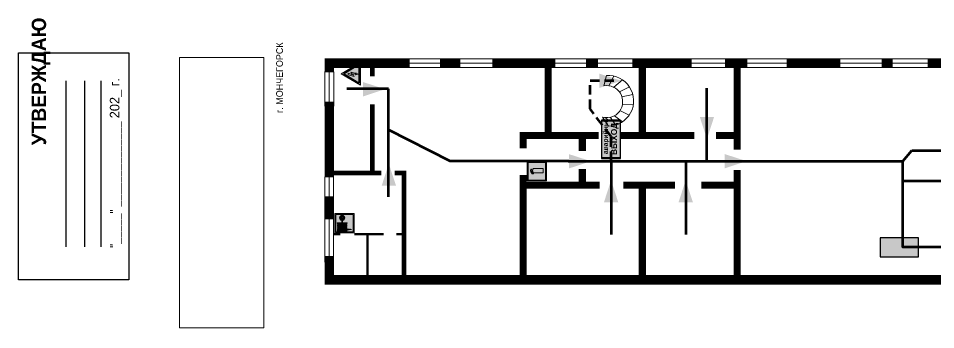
# Model space of a CAD drawing. Header units: millimetres. Extents: x 13810 to 67229, y 12374 to 21950.
# Drawn here: x 40329.2 to 40713.2, y 19741.9 to 19872.1 of the extents above; entities that cross this region are included whole.
import ezdxf

# ---------------------------------------------------------------- set-up
doc = ezdxf.new("R2010")
doc.units = ezdxf.units.MM
doc.linetypes.add('{ Wide Dash }', pattern=[12, 4, -2, 4, -2])
doc.layers.add('План_Штампы', color=7, linetype='Continuous')
doc.styles.add('обычный', font='arial.ttf')
picture_1 = doc.add_image_def('image1.jpg', size_in_pixel=(337, 105))

# ---------------------------------------------------------------- blocks, each defined once
blk = doc.blocks.new('A$C37112FD5')
at = {"true_color": 0xf5f5ff}
h = blk.add_hatch(color=7, dxfattribs=at)
h.dxf.hatch_style = 1
h.paths.add_polyline_path([(12.8, -7.4), (0, -7.4), (0, -20.2), (12.8, -20.2)])
h.paths.add_polyline_path([(12.29, -7.91), (12.29, -19.69), (0.51, -19.69), (0.51, -7.91)], flags=16)
h.paths.add_polyline_path([(4.98, -9.04, -0.42597), (5.17, -9.22), (5.17, -12.25), (5.17, -15.29, -0.432244), (4.98, -15.47), (4.83, -15.47, -0.42597), (4.64, -15.29), (4.64, -12.25), (4.64, -9.22, -0.432244), (4.83, -9.04)], flags=0)
h.paths.add_polyline_path([(4.28, -9.22), (4.28, -12.25), (4.28, -15.29, -0.432244), (4.09, -15.47), (3.94, -15.47, -0.42597), (3.75, -15.29), (3.75, -12.25), (3.75, -9.22, -0.432244), (3.94, -9.04), (4.09, -9.04, -0.42597)], flags=0)
h.paths.add_polyline_path([(5.72, -9.04), (5.87, -9.04, -0.42597), (6.06, -9.22), (6.06, -12.25), (6.06, -15.29, -0.432244), (5.87, -15.47), (5.72, -15.47, -0.42597), (5.53, -15.29), (5.53, -12.25), (5.53, -9.22, -0.432244)], flags=0)
h.paths.add_polyline_path([(6.42, -8.9), (6.5, -8.9, -0.42597), (6.69, -9.08), (6.69, -12.03), (8.21, -12.03, -15.824349), (8.21, -12.47), (6.69, -12.47), (6.69, -15.42, -0.432244), (6.5, -15.6), (6.42, -15.6)], flags=0)
h.paths.add_polyline_path([(3.39, -9.22), (3.39, -12.25), (3.39, -15.29, -0.432244), (3.2, -15.47), (3.05, -15.47, -0.42597), (2.85, -15.29), (2.85, -12.25), (2.85, -9.22, -0.432244), (3.05, -9.04), (3.2, -9.04, -0.42597)], flags=0)
h.paths.add_polyline_path([(2.5, -9.22), (2.5, -16.71), (1.96, -16.71), (1.96, -9.22, -0.432244), (2.15, -9.04), (2.31, -9.04, -0.42597)], flags=0)
h.paths.add_polyline_path([(1.61, -8.9), (1.61, -15.6), (1.57, -15.6, -0.42597), (1.37, -15.42), (1.37, -12.03), (1.37, -9.09, -0.432244), (1.57, -8.9)], flags=0)
h.paths.add_polyline_path([(9.76, -10.81), (9.76, -12.03), (8.49, -12.03, -0.336371)], flags=0)
h.paths.add_polyline_path([(8.49, -12.47), (9.76, -12.47), (9.76, -13.7, -0.336371)], flags=0)
h.paths.add_polyline_path([(10.11, -10.81, -0.336371), (11.38, -12.03), (10.11, -12.03)], flags=0)
h.paths.add_polyline_path([(10.11, -12.47), (11.38, -12.47, -0.336371), (10.11, -13.7)], flags=0)
h.paths.add_polyline_path([(2.5, -16.84), (2.5, -17.05), (1.97, -17.05), (1.97, -16.84)], flags=0)
h.paths.add_polyline_path([(2.5, -17.24, -0.033778), (2.24, -18.6, -0.033778), (1.97, -17.24)], flags=0)
h = blk.add_hatch(color=242)
h.dxf.hatch_style = 1
h.paths.add_polyline_path([(12.29, -7.91), (0.51, -7.91), (0.51, -19.69), (12.29, -19.69)])
h.paths.add_polyline_path([(6.42, -15.6), (6.42, -8.9), (6.5, -8.9, -0.42597), (6.69, -9.08), (6.69, -12.03), (8.21, -12.03, -15.824349), (8.21, -12.47), (6.69, -12.47), (6.69, -15.42, -0.432244), (6.5, -15.6)], flags=16)
h.paths.add_polyline_path([(5.87, -15.47), (5.72, -15.47, -0.42597), (5.53, -15.29), (5.53, -12.25), (5.53, -9.22, -0.432244), (5.72, -9.04), (5.87, -9.04, -0.42597), (6.06, -9.22), (6.06, -12.25), (6.06, -15.29, -0.432244)], flags=16)
h.paths.add_polyline_path([(4.98, -15.47), (4.83, -15.47, -0.42597), (4.64, -15.29), (4.64, -12.25), (4.64, -9.22, -0.432244), (4.83, -9.04), (4.98, -9.04, -0.42597), (5.17, -9.22), (5.17, -12.25), (5.17, -15.29, -0.432244)], flags=16)
h.paths.add_polyline_path([(4.09, -15.47), (3.94, -15.47, -0.42597), (3.75, -15.29), (3.75, -12.25), (3.75, -9.22, -0.432244), (3.94, -9.04), (4.09, -9.04, -0.42597), (4.28, -9.22), (4.28, -12.25), (4.28, -15.29, -0.432244)], flags=16)
h.paths.add_polyline_path([(3.2, -15.47), (3.05, -15.47, -0.42597), (2.85, -15.29), (2.85, -12.25), (2.85, -9.22, -0.432244), (3.05, -9.04), (3.2, -9.04, -0.42597), (3.39, -9.22), (3.39, -12.25), (3.39, -15.29, -0.432244)], flags=16)
h.paths.add_polyline_path([(2.5, -17.05), (1.97, -17.05), (1.97, -16.84), (2.5, -16.84)], flags=16)
h.paths.add_polyline_path([(2.5, -17.24, -0.033778), (2.24, -18.6, -0.033778), (1.97, -17.24)], flags=16)
h.paths.add_polyline_path([(2.5, -16.71), (1.96, -16.71), (1.96, -9.22, -0.432244), (2.15, -9.04), (2.31, -9.04, -0.42597), (2.5, -9.22)], flags=16)
h.paths.add_polyline_path([(1.61, -15.6), (1.57, -15.6, -0.42597), (1.37, -15.42), (1.37, -12.03), (1.37, -9.09, -0.432244), (1.57, -8.9), (1.61, -8.9)], flags=16)
h.paths.add_polyline_path([(8.49, -12.47), (9.76, -12.47), (9.76, -13.7, -0.336371)], flags=0)
h.paths.add_polyline_path([(10.11, -13.7), (10.11, -12.47), (11.38, -12.47, -0.336371)], flags=0)
h.paths.add_polyline_path([(8.49, -12.03, -0.336371), (9.76, -10.81), (9.76, -12.03)], flags=0)
h.paths.add_polyline_path([(10.11, -12.03), (10.11, -10.81, -0.336371), (11.38, -12.03)], flags=0)
h = blk.add_hatch(color=7, dxfattribs=at)
h.dxf.hatch_style = 1
h.paths.add_polyline_path([(1.61, -8.9), (1.57, -8.9, 0.432244), (1.37, -9.09), (1.37, -12.03), (1.37, -15.42, 0.42597), (1.57, -15.6), (1.61, -15.6)])
h.paths.add_polyline_path([(2.5, -9.22, 0.42597), (2.31, -9.04), (2.15, -9.04, 0.432244), (1.96, -9.22), (1.96, -16.71), (2.5, -16.71)])
h.paths.add_polyline_path([(2.5, -16.84), (1.97, -16.84), (1.97, -17.05), (2.5, -17.05)])
h.paths.add_polyline_path([(2.5, -17.24), (1.97, -17.24, 0.033778), (2.24, -18.6, 0.033778)])
h.paths.add_polyline_path([(3.39, -12.25), (3.39, -9.22, 0.42597), (3.2, -9.04), (3.05, -9.04, 0.432244), (2.85, -9.22), (2.85, -12.25), (2.85, -15.29, 0.42597), (3.05, -15.47), (3.2, -15.47, 0.432244), (3.39, -15.29)])
h.paths.add_polyline_path([(4.28, -12.25), (4.28, -9.22, 0.42597), (4.09, -9.04), (3.94, -9.04, 0.432244), (3.75, -9.22), (3.75, -12.25), (3.75, -15.29, 0.42597), (3.94, -15.47), (4.09, -15.47, 0.432244), (4.28, -15.29)])
h.paths.add_polyline_path([(5.17, -12.25), (5.17, -9.22, 0.42597), (4.98, -9.04), (4.83, -9.04, 0.432244), (4.64, -9.22), (4.64, -12.25), (4.64, -15.29, 0.42597), (4.83, -15.47), (4.98, -15.47, 0.432244), (5.17, -15.29)])
h.paths.add_polyline_path([(6.06, -12.25), (6.06, -9.22, 0.42597), (5.87, -9.04), (5.72, -9.04, 0.432244), (5.53, -9.22), (5.53, -12.25), (5.53, -15.29, 0.42597), (5.72, -15.47), (5.87, -15.47, 0.432244), (6.06, -15.29)])
h.paths.add_polyline_path([(6.69, -12.47), (8.21, -12.47, 15.824349), (8.21, -12.03), (6.69, -12.03), (6.69, -9.08, 0.42597), (6.5, -8.9), (6.42, -8.9), (6.42, -15.6), (6.5, -15.6, 0.432244), (6.69, -15.42)])
h.paths.add_polyline_path([(8.49, -12.47), (9.76, -12.47), (9.76, -13.7, -0.336371)], flags=16)
h.paths.add_polyline_path([(8.49, -12.03, -0.336371), (9.76, -10.81), (9.76, -12.03)], flags=16)
h.paths.add_polyline_path([(10.11, -12.47), (11.38, -12.47, -0.336371), (10.11, -13.7)], flags=16)
h.paths.add_polyline_path([(10.11, -12.03), (10.11, -10.81, -0.336371), (11.38, -12.03)], flags=16)
h = blk.add_hatch(color=242)
h.dxf.hatch_style = 1
h.paths.add_polyline_path([(9.76, -10.81, 0.336371), (8.49, -12.03), (9.76, -12.03)])
h.paths.add_polyline_path([(10.11, -10.81), (10.11, -12.03), (11.38, -12.03, 0.336371)])
h.paths.add_polyline_path([(11.38, -12.47), (10.11, -12.47), (10.11, -13.7, 0.336371)])
h.paths.add_polyline_path([(9.76, -12.47), (8.49, -12.47, 0.336371), (9.76, -13.7)])
at = {"color": 242, "lineweight": 5}
for p, q in [((0, -20.2), (0, -7.4)), ((0, -7.4), (12.8, -7.4)), ((1.37, -12.03), (1.37, -9.08)), ((1.37, -12.03), (1.37, -15.42)), ((1.57, -8.9), (1.61, -8.9)), ((1.61, -8.9), (1.61, -15.6)), ((1.96, -16.71), (1.96, -9.22)), ((2.15, -9.04), (2.31, -9.04)), ((2.5, -16.71), (2.5, -9.22)), ((2.85, -12.25), (2.85, -9.22)), ((2.85, -12.25), (2.85, -15.29)), ((3.05, -9.04), (3.2, -9.04)), ((3.39, -12.25), (3.39, -9.22)), ((3.39, -12.25), (3.39, -15.29)), ((3.75, -12.25), (3.75, -9.22)), ((3.75, -12.25), (3.75, -15.29)), ((3.94, -9.04), (4.09, -9.04)), ((4.28, -12.25), (4.28, -9.22)), ((4.28, -12.25), (4.28, -15.29)), ((4.64, -12.25), (4.64, -9.22)), ((4.64, -12.25), (4.64, -15.29)), ((4.83, -9.04), (4.98, -9.04)), ((5.17, -12.25), (5.17, -9.22)), ((5.17, -12.25), (5.17, -15.29)), ((5.53, -12.25), (5.53, -9.22)), ((5.53, -12.25), (5.53, -15.29)), ((5.72, -9.04), (5.87, -9.04)), ((6.06, -12.25), (6.06, -9.22)), ((6.06, -12.25), (6.06, -15.29)), ((6.42, -8.9), (6.42, -15.6)), ((6.5, -8.9), (6.42, -8.9)), ((6.69, -12.03), (6.69, -9.08)), ((8.21, -12.03), (6.69, -12.03)), ((9.76, -12.03), (8.49, -12.03)), ((9.76, -10.81), (9.76, -12.03)), ((10.11, -10.81), (10.11, -12.03)), ((11.38, -12.03), (10.11, -12.03)), ((12.8, -20.2), (12.8, -7.4)), ((1.57, -15.6), (1.61, -15.6)), ((1.96, -16.71), (2.5, -16.71)), ((1.97, -16.84), (2.5, -16.84)), ((1.97, -17.05), (1.97, -16.84)), ((2.5, -17.05), (1.97, -17.05)), ((1.97, -17.24), (2.5, -17.24)), ((2.5, -16.84), (2.5, -17.05)), ((3.05, -15.47), (3.2, -15.47)), ((3.94, -15.47), (4.09, -15.47)), ((4.83, -15.47), (4.98, -15.47)), ((5.72, -15.47), (5.87, -15.47)), ((6.42, -15.6), (6.5, -15.6)), ((8.21, -12.47), (6.69, -12.47)), ((6.69, -12.47), (6.69, -15.42)), ((9.76, -12.47), (8.49, -12.47)), ((9.76, -12.47), (9.76, -13.7)), ((11.38, -12.47), (10.11, -12.47)), ((10.11, -12.47), (10.11, -13.7)), ((0, -20.2), (12.8, -20.2))]:
    blk.add_line(p, q, dxfattribs=at)
blk.add_lwpolyline([(0.51, -7.91), (12.29, -7.91), (12.29, -19.69), (0.51, -19.69)], close=True, dxfattribs=at)
for centre, radius, start, end in [((1.56, -9.09), 0.182, 87.10267, 180.60715), ((2.15, -9.22), 0.182, 87.10267, 180.60715), ((2.32, -9.22), 0.182, 359.39285, 92.89733), ((3.04, -9.22), 0.182, 87.10267, 180.60715), ((3.21, -9.22), 0.182, 359.39285, 92.89733), ((3.93, -9.22), 0.182, 87.10267, 180.60715), ((4.1, -9.22), 0.182, 359.39285, 92.89733), ((4.82, -9.22), 0.182, 87.10267, 180.60715), ((4.99, -9.22), 0.182, 359.39285, 92.89733), ((5.71, -9.22), 0.182, 87.10267, 180.60715), ((5.88, -9.22), 0.182, 359.39285, 92.89733), ((6.51, -9.09), 0.182, 359.39285, 92.89733), ((9.93, -12.25), 1.74, 187.23185, 172.76815), ((9.93, -12.25), 1.46, 96.99266, 171.35851), ((9.93, -12.25), 1.46, 8.64149, 83.00734), ((1.56, -15.42), 0.182, 179.39285, 272.89733), ((12.17, -15.98), 10.27, 187.04098, 194.7793), ((-7.7, -15.98), 10.27, 345.2207, 352.95902), ((3.04, -15.29), 0.182, 179.39285, 272.89733), ((3.21, -15.29), 0.182, 267.10267, 0.60715), ((3.93, -15.29), 0.182, 179.39285, 272.89733), ((4.1, -15.29), 0.182, 267.10267, 0.60715), ((4.82, -15.29), 0.182, 179.39285, 272.89733), ((4.99, -15.29), 0.182, 267.10267, 0.60715), ((5.71, -15.29), 0.182, 179.39285, 272.89733), ((5.88, -15.29), 0.182, 267.10267, 0.60715), ((6.51, -15.42), 0.182, 267.10267, 0.60715), ((9.93, -12.25), 1.46, 188.64149, 263.00734), ((9.93, -12.25), 1.46, 276.99266, 351.35851)]:
    blk.add_arc(centre, radius, start, end, dxfattribs=at)
blk = doc.blocks.new('A$C32E8229D')
at = {"true_color": 0xffffff}
blk.add_hatch(color=7, dxfattribs=at).paths.add_polyline_path([(0, 0), (0, -8), (16, -8), (16, 0)])
h = blk.add_hatch(color=126)
h.paths.add_polyline_path([(0.2, -0.2), (15.8, -0.2), (15.8, -7.8), (0.2, -7.8)])
h.paths.add_polyline_path([(13.49, -2.05), (12.08, -2.05), (11.37, -2.63, 0.162397), (11.29, -2.84), (11.29, -3.63), (10.35, -3.63), (10.35, -4.05), (11.68, -4.05), (11.68, -3.48), (12.26, -4.28), (11.29, -5.1), (11.29, -6.78), (11.85, -6.78), (11.85, -5.44), (12.8, -4.64), (12.8, -5.94), (14.46, -5.94), (14.46, -5.39), (13.45, -5.39), (13.45, -3.97), (12.46, -2.59), (13.15, -2.59), (13.69, -3.34), (14.18, -3)], flags=16)
h.paths.add_polyline_path([(10.74, -1.82, 1), (11.8, -1.82, 1)], flags=16)
h.paths.add_polyline_path([(9.39, -3.59), (5.99, -3.59), (6.56, -3.03), (5.91, -3.03), (5.1, -3.83), (5.91, -4.64), (6.56, -4.64), (5.99, -4.09), (9.39, -4.09)], flags=16)
h.paths.add_polyline_path([(4.29, -1.08), (1.72, -1.08), (1.72, -6.6), (4.29, -6.6)], flags=16)
at = {"color": 126}
blk.add_lwpolyline([(16, -8), (0, -8), (0, 0), (16, 0)], close=True, dxfattribs=at)
blk = doc.blocks.new('A$C3E6D3DDE')
at = {"lineweight": 5}
h = blk.add_hatch(color=40, dxfattribs=at)
h.paths.add_polyline_path([(24.1, 1.45), (16.46, -11.35), (31.74, -11.35)])
h.paths.add_polyline_path([(24.09, -0.46), (30.03, -10.41), (18.14, -10.41)], flags=16)
h.paths.add_polyline_path([(24.54, -3.08), (23.41, -6.02), (25.13, -5.01), (24.33, -8.5), (24.82, -8.27), (23.79, -9.86), (23.4, -8.04), (23.8, -8.43), (24.04, -6.29), (22.39, -7.25), (23.44, -3.08)], flags=0)
h = blk.add_hatch(color=256, dxfattribs=at)
h.paths.add_polyline_path([(24.37, 0.03, 0.567511), (23.82, 0.03), (17.59, -10.4, 0.582454), (17.86, -10.88), (30.32, -10.88, 0.582149), (30.6, -10.4)])
h.paths.add_polyline_path([(24.09, -0.46), (18.14, -10.41), (30.03, -10.41)], flags=16)
h.paths.add_polyline_path([(24.54, -3.08), (23.41, -6.02), (25.13, -5.01), (24.33, -8.5), (24.82, -8.27), (23.79, -9.86), (23.4, -8.04), (23.8, -8.43), (24.04, -6.29), (22.39, -7.25), (23.44, -3.08)], flags=0)
h = blk.add_hatch(color=40, dxfattribs=at)
h.paths.add_polyline_path([(24.09, -0.46), (18.14, -10.41), (30.03, -10.41)])
h.paths.add_polyline_path([(24.82, -8.27), (23.79, -9.86), (23.4, -8.04), (23.8, -8.43), (24.04, -6.29), (22.39, -7.25), (23.44, -3.08), (24.54, -3.08), (23.41, -6.02), (25.13, -5.01), (24.33, -8.5)], flags=16)
at = {"color": 40, "lineweight": 5}
for p, q in [((16.46, -11.35), (24.1, 1.45)), ((24.1, 1.45), (31.74, -11.35))]:
    blk.add_line(p, q, dxfattribs=at)
at = {"lineweight": 5}
for p, q in [((17.59, -10.4), (23.82, 0.03)), ((24.37, 0.03), (30.6, -10.4)), ((18.14, -10.41), (24.09, -0.46)), ((23.44, -3.08), (22.39, -7.25)), ((23.41, -6.02), (24.54, -3.08)), ((25.13, -5.01), (23.41, -6.02)), ((24.54, -3.08), (23.44, -3.08)), ((24.09, -0.46), (30.03, -10.41)), ((24.33, -8.5), (25.13, -5.01)), ((17.86, -10.88), (30.32, -10.88)), ((18.14, -10.41), (30.03, -10.41)), ((22.39, -7.25), (24.04, -6.29)), ((23.8, -8.43), (23.4, -8.04)), ((23.4, -8.04), (23.79, -9.86)), ((23.79, -9.86), (24.82, -8.27)), ((24.04, -6.29), (23.8, -8.43)), ((24.82, -8.27), (24.33, -8.5))]:
    blk.add_line(p, q, dxfattribs=at)
at = {"color": 50, "lineweight": 5}
blk.add_line((31.74, -11.35), (16.46, -11.35), dxfattribs=at)
blk = doc.blocks.new('A$C3AD82952')
at = {"true_color": 0xf5f5ff}
h = blk.add_hatch(color=7, dxfattribs=at)
h.dxf.hatch_style = 1
h.paths.add_polyline_path([(8.21, 8.73, 0.414214), (7.89, 9.05), (7.22, 9.05), (7.22, 9.92), (7.59, 9.92, 1), (7.57, 10.36), (7.22, 10.36), (7.22, 10.6), (6.43, 10.6), (6.43, 10.36), (6.01, 10.36), (4.74, 9.59), (4.74, 8.69), (4.98, 8.73), (4.98, 9.26), (6.12, 9.91), (6.43, 9.91), (6.43, 9.05), (5.76, 9.05, 0.414214), (5.44, 8.73), (5.44, 2.2), (8.21, 2.2)], flags=0)
h.paths.add_polyline_path([(12.8, 12.8), (0, 12.8), (0, 0), (12.8, 0)])
h.paths.add_polyline_path([(0.51, 12.29), (12.29, 12.29), (12.29, 0.51), (0.51, 0.51)], flags=16)
h.paths.add_polyline_path([(4.74, 9.59), (6.01, 10.36), (6.43, 10.36), (6.43, 10.6), (7.22, 10.6), (7.22, 10.36), (7.59, 10.36, -0.94586), (7.59, 9.92), (7.22, 9.92), (7.22, 9.05), (7.89, 9.05, -0.414214), (8.21, 8.73), (8.21, 2.2), (5.44, 2.2), (5.44, 8.73, -0.414214), (5.76, 9.05), (6.43, 9.05), (6.43, 9.91), (6.12, 9.91), (4.98, 9.26), (4.98, 8.73), (4.74, 8.69)], flags=0)
h = blk.add_hatch(color=242)
h.dxf.hatch_style = 1
h.paths.add_polyline_path([(12.29, 12.29), (0.51, 12.29), (0.51, 0.51), (12.29, 0.51)])
h.paths.add_polyline_path([(4.74, 8.69), (4.74, 9.59), (6.01, 10.36), (6.43, 10.36), (6.43, 10.6), (7.22, 10.6), (7.22, 10.36), (7.59, 10.36, -0.94586), (7.59, 9.92), (7.22, 9.92), (7.22, 9.05), (7.89, 9.05, -0.414214), (8.21, 8.73), (8.21, 2.2), (5.44, 2.2), (5.44, 8.73, -0.414214), (5.76, 9.05), (6.43, 9.05), (6.43, 9.91), (6.12, 9.91), (4.98, 9.26), (4.98, 8.73)], flags=16)
h = blk.add_hatch(color=7, dxfattribs=at)
h.dxf.hatch_style = 1
h.paths.add_polyline_path([(8.21, 8.73, 0.414214), (7.89, 9.05), (7.22, 9.05), (7.22, 9.92), (7.59, 9.92, 1), (7.57, 10.36), (7.22, 10.36), (7.22, 10.6), (6.43, 10.6), (6.43, 10.36), (6.01, 10.36), (4.74, 9.59), (4.74, 8.69), (4.98, 8.73), (4.98, 9.26), (6.12, 9.91), (6.43, 9.91), (6.43, 9.05), (5.76, 9.05, 0.414214), (5.44, 8.73), (5.44, 2.2), (8.21, 2.2)])
at = {"color": 242, "lineweight": 5}
for p, q in [((0, 0), (0, 12.8)), ((0, 12.8), (12.8, 12.8)), ((12.8, 0), (12.8, 12.8)), ((6.01, 10.36), (4.74, 9.59)), ((4.74, 9.59), (4.74, 8.69)), ((4.74, 8.69), (4.98, 8.73)), ((4.98, 9.26), (6.12, 9.91)), ((4.98, 8.73), (4.98, 9.26)), ((5.44, 2.2), (5.44, 8.73)), ((5.76, 9.05), (6.43, 9.05)), ((6.01, 10.36), (6.43, 10.36)), ((6.12, 9.91), (6.43, 9.91)), ((7.22, 10.6), (6.43, 10.6)), ((6.43, 10.6), (6.43, 10.36)), ((6.43, 9.91), (6.43, 9.05)), ((7.22, 10.36), (7.22, 10.6)), ((7.59, 10.36), (7.22, 10.36)), ((7.22, 9.05), (7.22, 9.92)), ((7.59, 9.92), (7.22, 9.92)), ((7.89, 9.05), (7.22, 9.05)), ((8.21, 2.2), (8.21, 8.73)), ((0, 0), (12.8, 0)), ((5.44, 2.2), (8.21, 2.2))]:
    blk.add_line(p, q, dxfattribs=at)
blk.add_lwpolyline([(0.51, 12.29), (12.29, 12.29), (12.29, 0.51), (0.51, 0.51)], close=True, dxfattribs=at)
for centre, radius, start, end in [((5.76, 8.73), 0.32, 90, 180), ((7.58, 10.14), 0.223, 273.18746, 86.81254), ((7.89, 8.73), 0.32, 0, 90)]:
    blk.add_arc(centre, radius, start, end, dxfattribs=at)
blk = doc.blocks.new('A$C41C009D9')
at = {"true_color": 0xffffff}
blk.add_hatch(color=7, dxfattribs=at).paths.add_polyline_path([(0, 8), (-16, 8), (-16, 0), (0, 0)])
h = blk.add_hatch(color=126)
h.dxf.hatch_style = 1
h.paths.add_polyline_path([(-15.8, 7.8), (-15.8, 0.2), (-0.2, 0.2), (-0.2, 7.8)])
at = {"color": 126}
for points in [[(-16, 0), (0, 0), (0, 8), (-16, 8)], [(-16, 0), (0, 0), (0, 8), (-16, 8)], [(-15.8, 7.8), (-0.2, 7.8), (-0.2, 0.2), (-15.8, 0.2)]]:
    blk.add_lwpolyline(points, close=True, dxfattribs=at)
at = {"color": 7, "true_color": 0xffffff, "insert": (-15.8, 7.3), "char_height": 2.5, "width": 15.5999, "attachment_point": 1, "style": 'обычный'}
blk.add_mtext('\\pi1.6133;{\\fArial|b1|i0|c204|p34;\\H0.8x;\\W0.8;аварийный\\H1.25x;\\W1;\\P\\pi1.2327;ВЫХОД}', dxfattribs=at)

msp = doc.modelspace()

# ---------------------------------------------------------------- linework, layer by layer
at = {"lineweight": 0}
msp.add_line((40575.37, 19848.19), (40574.37, 19843.95), dxfattribs=at)
msp.add_lwpolyline([(40329.23, 19762.72), (40329.23, 19857.73), (40375.44, 19857.73), (40375.44, 19762.72)], close=True)
for points, const_width in [([(40493.1, 19853.41), (40459.39, 19853.41), (40459.39, 19849.59)], 4), ([(40477.4, 19847.87), (40477.4, 19853.56)], 2), ([(40514.2, 19853.41), (40505.7, 19853.41)], 4), ([(40554.01, 19853.41), (40527.68, 19853.41)], 4), ([(40571.85, 19853.41), (40566.88, 19853.41)], 4), ([(40611.03, 19853.41), (40586.18, 19853.41)], 4), ([(40634.42, 19853.41), (40625.06, 19853.41)], 4), ([(40630.13, 19853.04), (40630.13, 19817.21)], 3), ([(40673.3, 19853.41), (40650.79, 19853.41)], 4), ([(40695.23, 19853.41), (40690.55, 19853.41)], 4), ([(40770.76, 19838.17), (40764.71, 19838.17), (40764.71, 19853.41), (40709.85, 19853.41)], 4), ([(40459.39, 19837.3), (40459.39, 19831.99)], 4), ([(40477.4, 19807.46), (40477.4, 19836.1)], 2), ([(40459.39, 19831.99), (40459.39, 19805.6)], 4), ([(40572.08, 19823.1), (40540.55, 19823.1), (40540.55, 19817.7)], 3), ([(40565.29, 19823.1), (40565.29, 19816.65)], 3), ([(40612.16, 19823.1), (40581.31, 19823.1)], 3), ([(40630.13, 19823.1), (40621.25, 19823.1)], 3), ([(40565.29, 19802.33), (40565.29, 19809.16)], 3), ([(40630.13, 19808.63), (40630.13, 19764.22)], 3), ([(40481.18, 19807.46), (40459.91, 19807.46)], 2), ([(40490.69, 19763.55), (40490.69, 19807.46), (40486.77, 19807.46)], 2), ([(40540.55, 19806.6), (40540.55, 19764.42), (40540.55, 19802.33), (40572.57, 19802.33)], 3), ([(40582.49, 19802.33), (40604.1, 19802.33)], 3), ([(40590.46, 19802.33), (40590.46, 19763.53)], 3), ([(40615.13, 19802.33), (40630.13, 19802.33)], 3), ([(40459.39, 19797.68), (40459.39, 19787.99)], 4), ([(40461.15, 19781.77), (40463.99, 19781.77)], 1), ([(40473.9, 19781.77), (40469.88, 19781.77)], 1), ([(40482.16, 19781.77), (40473.9, 19781.77)], 1), ([(40490.31, 19781.77), (40487.39, 19781.77)], 1), ([(40459.39, 19772.73), (40459.39, 19762.7), (40721.92, 19762.7), (40721.92, 19637.03), (40735.88, 19637.03)], 4)]:
    msp.add_lwpolyline(points, dxfattribs=dict(at, const_width=const_width))
for points in [[(40709.85, 19853.41), (40470.26, 19853.41)], [(40710.17, 19855.23), (40470.58, 19855.23)], [(40457.51, 19849.84), (40457.51, 19835.46)], [(40459.39, 19849.59), (40459.39, 19835.21)], [(40461.34, 19849.78), (40461.34, 19835.4)], [(40710.04, 19851.52), (40470.45, 19851.52)], [(40576.45, 19843.95), (40578.47, 19847.97)], [(40578.44, 19843.33), (40582.09, 19846.42)], [(40580.81, 19841.37), (40585.02, 19843.47)], [(40581.9, 19839.26), (40586.42, 19840.33)], [(40581.07, 19833.53), (40584.94, 19831.65)], [(40582.1, 19836.15), (40586.64, 19835.93)], [(40576.3, 19827.01), (40573.73, 19830.73)], [(40579.3, 19827.46), (40577.04, 19830.71)], [(40578.75, 19831.38), (40582.15, 19828.85)], [(40457.56, 19805.84), (40457.56, 19770.08)], [(40459.39, 19805.6), (40459.39, 19769.84)], [(40461.15, 19805.55), (40461.15, 19769.79)]]:
    msp.add_lwpolyline(points, dxfattribs=at)
at = {"lineweight": 100}
for points, const_width in [([(40551.04, 19823.1), (40551.04, 19852.94)], 3), ([(40590.46, 19823.1), (40590.46, 19853.84)], 3), ([(40475.37, 19781.77), (40475.37, 19763.93)], 1)]:
    msp.add_lwpolyline(points, dxfattribs=dict(at, const_width=const_width))
for points in [[(40349.28, 19776.48), (40349.28, 19846)], [(40357.04, 19776.48), (40357.04, 19846)], [(40363.83, 19776.48), (40363.83, 19846)]]:
    msp.add_lwpolyline(points)
at = {"color": 126, "linetype": '{ Wide Dash }', "lineweight": 100, "true_color": 0x008754}
msp.add_lwpolyline([(40577.42, 19812.44), (40577.42, 19822.74), (40568.53, 19834.24), (40568.53, 19846.18), (40578.91, 19846.18)], dxfattribs=at)
at = {"color": 126, "lineweight": 100, "true_color": 0x008754}
for points in [[(40484.21, 19842.6), (40466.73, 19842.6)], [(40484.21, 19797.43), (40484.21, 19842.6)], [(40617.48, 19812.44), (40617.48, 19842.93)], [(40559.69, 19812.44), (40510.04, 19812.44), (40484.21, 19825.47)], [(40699.43, 19812.44), (40703.19, 19816.9)], [(40703.19, 19816.9), (40741.74, 19816.9)], [(40559.33, 19812.44), (40699.43, 19812.44)], [(40577.42, 19812.44), (40577.42, 19781.7)], [(40608.65, 19812.44), (40608.65, 19781.7)], [(40773.97, 19776.32), (40699.43, 19776.32), (40699.43, 19812.44)], [(40741.74, 19787.95), (40741.74, 19804.03), (40699.43, 19804.03)]]:
    msp.add_lwpolyline(points, dxfattribs=at)
at = {"lineweight": 0}
for centre, radius, start, end in [((40576.17, 19837.61), 10.61, 270.72, 94.3064), ((40575.44, 19837.27), 6.76, 255.3995, 99.046)]:
    msp.add_arc(centre, radius, start, end, dxfattribs=at)
at = {"layer": 'План_Штампы', "color": 126, "true_color": 0x008754}
for points in [[(40572.39, 19843), (40572.41, 19849.01), (40581.63, 19846.03)], [(40473.53, 19839.46), (40473.54, 19845.47), (40482.76, 19842.49)], [(40614.46, 19830.91), (40620.47, 19830.9), (40617.49, 19821.68)], [(40559.68, 19809.32), (40559.69, 19815.33), (40568.91, 19812.35)], [(40624.85, 19809.35), (40624.86, 19815.36), (40634.08, 19812.38)], [(40487.33, 19802.11), (40481.33, 19802.12), (40484.3, 19811.34)], [(40580.37, 19795.15), (40574.36, 19795.16), (40577.34, 19804.38)], [(40611.6, 19795.15), (40605.59, 19795.16), (40608.57, 19804.38)]]:
    msp.add_solid(points, dxfattribs=at)

# ---------------------------------------------------------------- block references
at = {"rotation": 90}
for name, p, xscale, yscale, zscale in [('A$C3E6D3DDE', (40465.31, 19833.87), 0.625, 0.625, 0.625), ('A$C3AD82952', (40550.26, 19804.12), 0.625, 0.625, 0.625), ('A$C37112FD5', (40457.12, 19782.42), 0.6249984004534781, 0.6249984004534781, 0.6249984004534781)]:
    msp.add_blockref(name, p, dxfattribs=dict(at, xscale=xscale, yscale=yscale, zscale=zscale))
msp.add_blockref('A$C41C009D9', (40581.29, 19829.52), dxfattribs=at)
at = {"layer": 'План_Штампы', "color": 126, "true_color": 0x008754, "xscale": -1}
msp.add_blockref('A$C32E8229D', (40706.04, 19780.36), dxfattribs=at)

# ---------------------------------------------------------------- texts
at = {"lineweight": 0, "attachment_point": 5, "rotation": 90, "style": 'обычный'}
for s, insert, char_height, width in [('\\pi-18,l18,t18;{\\fProxima Nova Rg|b1|i0|c204|p2;УТВЕРЖДАЮ\\H1.1997x; }', (40338.7, 19845.76), 6, 126.6484), ('\\pi-8.4,l8.4,t8.4;{\\fProxima Nova Rg|b0|i0|c204|p2;г. МОНЧЕГОРСК\\H1.1997x; }', (40438.58, 19847.3), 2.8, 126.6484), ('{\\fArial Narrow|b0|i0|c204|p34;"_____" ______________ \\fProxima Nova Rg|b0|i0|c204|p2;202_ г. }', (40370.11, 19811.63), 4, 78.6503)]:
    msp.add_mtext(s, dxfattribs=dict(at, insert=insert, char_height=char_height, width=width))

# ---------------------------------------------------------------- pictures from other files: only their frames are drawn
at = {"color": 7, "lineweight": 0, "true_color": 0xf5f5ff}
image = msp.add_image(picture_1, insert=(40431.94, 19742.69), size_in_units=(113.11, 35.24), rotation=90, dxfattribs=at)
image.dxf.flags = 7

doc.saveas('drawing.dxf')
